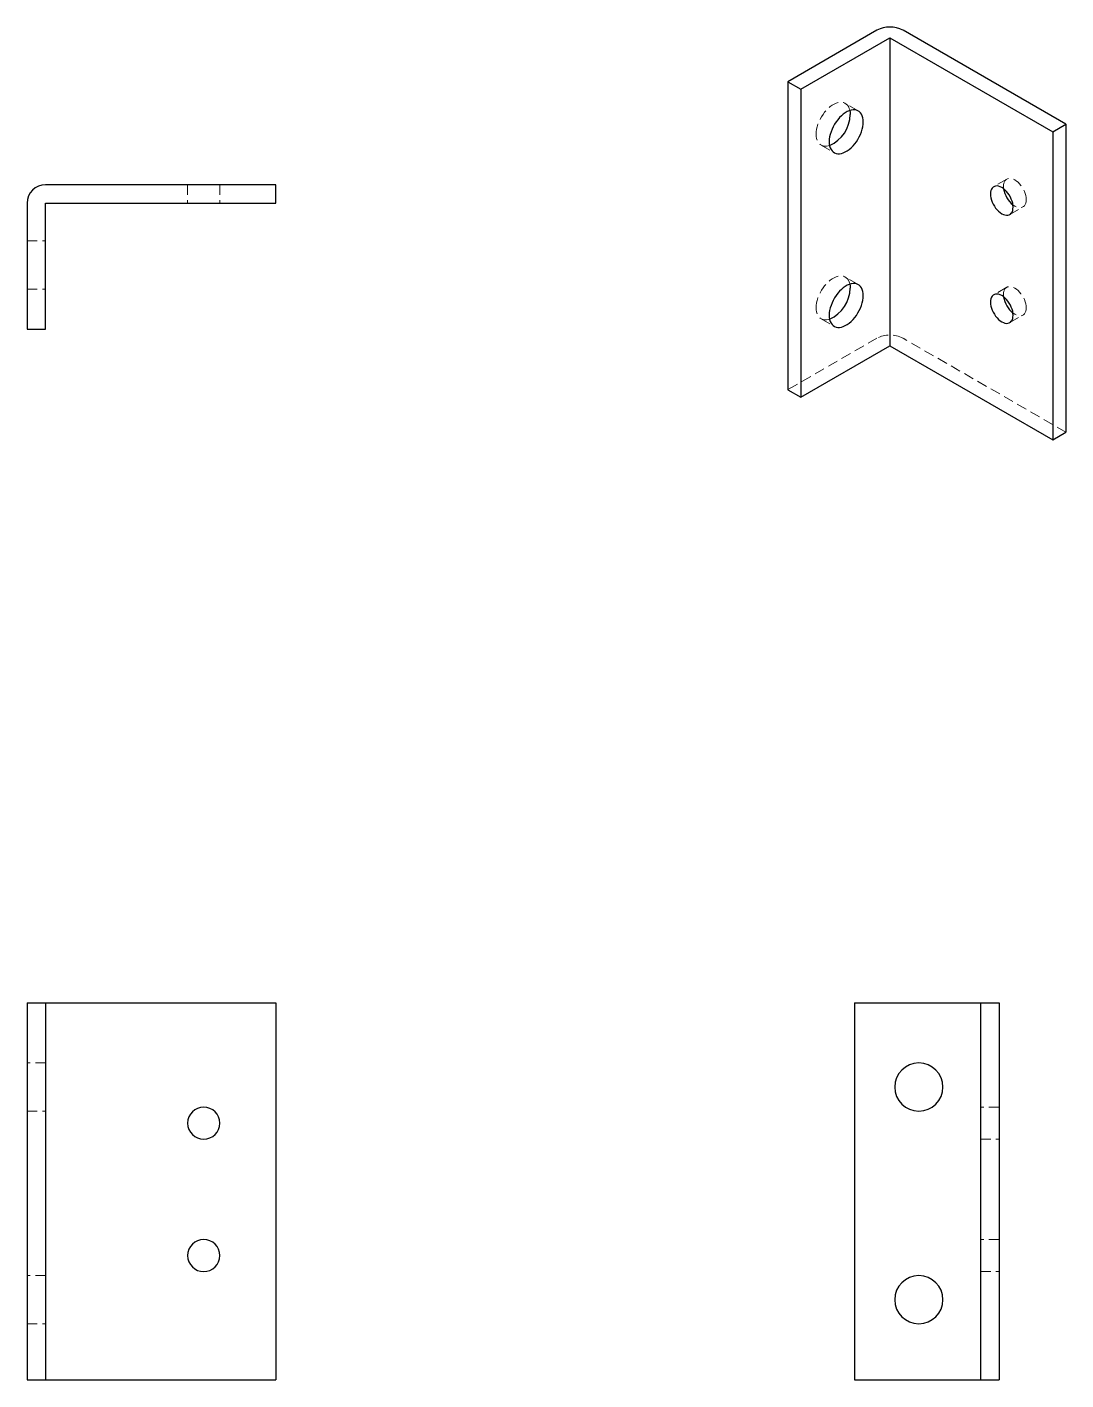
# Model space of a CAD drawing. Header units: millimetres. Extents: x 356 to 485, y 212 to 381.
import ezdxf

# ---------------------------------------------------------------- set-up
doc = ezdxf.new("R2010")
doc.units = ezdxf.units.MM
doc.linetypes.add('HIDDEN', pattern=[1.905, 1.27, -0.635])

msp = doc.modelspace()

# ---------------------------------------------------------------- linework, layer by layer
at = {"color": 7, "linetype": 'Continuous', "lineweight": 25}
for p, q in [((461.66, 380.63), (450.56, 374.22)), ((452.18, 373.28), (463.28, 379.69)), ((463.28, 379.69), (483.58, 367.98)), ((463.28, 379.69), (463.28, 341.31)), ((485.2, 368.92), (464.91, 380.63)), ((450.56, 374.22), (452.18, 373.28)), ((450.56, 374.22), (450.56, 335.84)), ((452.18, 373.28), (452.18, 334.91)), ((483.58, 367.98), (485.2, 368.92)), ((483.58, 367.98), (483.58, 329.6)), ((485.2, 368.92), (485.2, 330.54)), ((386.8, 361.38), (358.1, 361.38)), ((386.8, 359.08), (386.8, 361.38)), ((355.8, 359.08), (355.8, 343.38)), ((358.1, 359.08), (386.8, 359.08)), ((358.1, 343.38), (358.1, 359.08)), ((355.8, 343.38), (358.1, 343.38)), ((452.18, 334.91), (463.28, 341.31)), ((463.28, 341.31), (483.58, 329.6)), ((450.56, 335.84), (452.18, 334.91)), ((483.58, 329.6), (485.2, 330.54)), ((355.8, 259.43), (355.8, 212.43)), ((355.8, 259.43), (358.1, 259.43)), ((358.1, 259.43), (358.1, 212.43)), ((358.1, 259.43), (386.8, 259.43)), ((386.8, 259.43), (386.8, 212.43)), ((458.88, 259.43), (458.88, 212.43)), ((458.88, 259.43), (474.58, 259.43)), ((474.58, 259.43), (474.58, 212.43)), ((474.58, 259.43), (476.88, 259.43)), ((476.88, 259.43), (476.88, 212.43)), ((355.8, 212.43), (358.1, 212.43)), ((358.1, 212.43), (386.8, 212.43)), ((458.88, 212.43), (474.58, 212.43)), ((474.58, 212.43), (476.88, 212.43))]:
    msp.add_line(p, q, dxfattribs=at)
at = {"color": 7, "linetype": 'HIDDEN', "lineweight": 18}
for p, q in [((459.34, 370.57), (457.71, 371.51)), ((454.71, 366.32), (456.34, 365.38)), ((375.8, 361.38), (375.8, 359.08)), ((379.8, 361.38), (379.8, 359.08)), ((477.84, 362.07), (476.21, 361.13)), ((478.21, 357.67), (479.84, 358.61)), ((355.8, 354.38), (358.1, 354.38)), ((459.34, 348.93), (457.71, 349.87)), ((355.8, 348.38), (358.1, 348.38)), ((477.84, 348.6), (476.21, 347.66)), ((454.71, 344.68), (456.34, 343.74)), ((478.21, 344.2), (479.84, 345.14)), ((461.66, 342.25), (450.56, 335.84)), ((485.2, 330.54), (464.91, 342.25)), ((358.1, 251.93), (355.8, 251.93)), ((476.88, 246.43), (474.58, 246.43)), ((355.8, 245.93), (358.1, 245.93)), ((474.58, 242.43), (476.88, 242.43)), ((476.88, 229.93), (474.58, 229.93)), ((474.58, 225.93), (476.88, 225.93)), ((358.1, 225.43), (355.8, 225.43)), ((355.8, 219.43), (358.1, 219.43))]:
    msp.add_line(p, q, dxfattribs=at)
at = {"color": 7, "linetype": 'HIDDEN', "lineweight": 18, "flags": 128}
for points in [[(454.09, 367.69), (454.11, 367.98), (454.15, 368.29), (454.22, 368.6), (454.32, 368.92), (454.44, 369.24), (454.59, 369.55), (454.76, 369.86), (454.95, 370.15), (455.15, 370.42), (455.37, 370.68), (455.6, 370.91), (455.84, 371.11), (456.09, 371.29), (456.34, 371.43), (456.58, 371.54), (456.82, 371.61), (457.05, 371.65), (457.27, 371.65), (457.48, 371.61), (457.67, 371.54), (457.84, 371.43), (457.99, 371.28), (458.11, 371.11), (458.21, 370.9), (458.28, 370.67), (458.29, 370.63)], [(455.77, 366.26), (455.6, 366.22), (455.37, 366.18), (455.15, 366.18), (454.95, 366.22), (454.76, 366.29), (454.59, 366.4), (454.44, 366.54), (454.32, 366.72), (454.22, 366.93), (454.15, 367.16), (454.11, 367.41), (454.09, 367.69)], [(477.43, 361.16), (477.44, 361.38), (477.48, 361.58), (477.55, 361.76), (477.65, 361.91), (477.77, 362.03), (477.91, 362.11), (478.08, 362.16), (478.25, 362.17), (478.44, 362.14), (478.64, 362.07), (478.84, 361.97), (479.04, 361.84), (479.24, 361.68), (479.43, 361.49), (479.6, 361.27), (479.77, 361.04), (479.91, 360.79), (480.03, 360.54), (480.13, 360.28), (480.2, 360.02), (480.24, 359.77), (480.25, 359.52)], [(477.44, 360.88), (477.44, 360.92), (477.43, 361.16)], [(480.25, 359.52), (480.24, 359.3), (480.2, 359.1), (480.13, 358.92), (480.03, 358.77), (479.91, 358.65), (479.77, 358.57), (479.6, 358.53), (479.43, 358.52), (479.24, 358.54), (479.04, 358.61), (478.84, 358.71), (478.64, 358.84), (478.61, 358.86)], [(454.09, 346.05), (454.11, 346.34), (454.15, 346.65), (454.22, 346.96), (454.32, 347.28), (454.44, 347.6), (454.59, 347.91), (454.76, 348.22), (454.95, 348.51), (455.15, 348.78), (455.37, 349.04), (455.6, 349.27), (455.84, 349.48), (456.09, 349.65), (456.34, 349.79), (456.58, 349.9), (456.82, 349.97), (457.05, 350.01), (457.27, 350.01), (457.48, 349.97), (457.67, 349.9), (457.84, 349.79), (457.99, 349.64), (458.11, 349.47), (458.21, 349.26), (458.28, 349.03), (458.29, 348.99)], [(477.43, 347.68), (477.44, 347.91), (477.48, 348.11), (477.55, 348.29), (477.65, 348.44), (477.77, 348.55), (477.91, 348.64), (478.08, 348.68), (478.25, 348.69), (478.44, 348.67), (478.64, 348.6), (478.84, 348.5), (479.04, 348.37), (479.24, 348.21), (479.43, 348.01), (479.6, 347.8), (479.77, 347.57), (479.91, 347.32), (480.03, 347.06), (480.13, 346.8), (480.2, 346.54), (480.24, 346.29), (480.25, 346.05)], [(477.44, 347.41), (477.44, 347.44), (477.43, 347.68)], [(455.77, 344.62), (455.6, 344.58), (455.37, 344.54), (455.15, 344.54), (454.95, 344.58), (454.76, 344.65), (454.59, 344.76), (454.44, 344.91), (454.32, 345.08), (454.22, 345.29), (454.15, 345.52), (454.11, 345.77), (454.09, 346.05)], [(480.25, 346.05), (480.24, 345.83), (480.2, 345.62), (480.13, 345.45), (480.03, 345.3), (479.91, 345.18), (479.77, 345.1), (479.6, 345.05), (479.43, 345.04), (479.24, 345.07), (479.04, 345.14), (478.84, 345.24), (478.64, 345.37), (478.61, 345.39)]]:
    msp.add_lwpolyline(points, dxfattribs=at)
at = {"color": 7, "linetype": 'Continuous', "lineweight": 25, "flags": 128}
for points in [[(459.96, 369.2), (459.95, 369.48), (459.9, 369.73), (459.83, 369.96), (459.73, 370.17), (459.61, 370.34), (459.46, 370.49), (459.29, 370.6), (459.11, 370.67), (458.9, 370.71), (458.68, 370.71), (458.45, 370.67), (458.21, 370.6), (457.96, 370.49), (457.72, 370.35), (457.47, 370.17), (457.23, 369.97), (457, 369.74), (456.78, 369.48), (456.57, 369.21), (456.38, 368.92), (456.21, 368.61), (456.07, 368.3), (455.94, 367.98), (455.85, 367.66), (455.77, 367.35), (455.73, 367.04), (455.72, 366.75)], [(458.29, 370.63), (458.32, 370.41), (458.33, 370.14)], [(455.72, 366.75), (455.73, 366.47), (455.77, 366.22), (455.85, 365.99), (455.94, 365.78), (456.07, 365.61), (456.21, 365.46), (456.38, 365.35), (456.57, 365.28), (456.78, 365.24), (457, 365.24), (457.23, 365.28), (457.47, 365.35), (457.72, 365.46), (457.96, 365.6), (458.21, 365.78), (458.45, 365.98), (458.68, 366.21), (458.9, 366.47), (459.11, 366.74), (459.29, 367.03), (459.46, 367.34), (459.61, 367.65), (459.73, 367.97), (459.83, 368.29), (459.9, 368.6), (459.95, 368.91), (459.96, 369.2)], [(478.63, 358.59), (478.61, 358.83), (478.57, 359.08), (478.5, 359.34), (478.4, 359.6), (478.28, 359.85), (478.14, 360.1), (477.98, 360.33), (477.8, 360.55), (477.61, 360.74), (477.42, 360.9), (477.21, 361.04), (477.01, 361.13), (476.82, 361.2), (476.63, 361.23), (476.45, 361.22), (476.29, 361.17), (476.15, 361.09), (476.02, 360.97), (475.93, 360.82), (475.86, 360.65), (475.81, 360.44), (475.8, 360.22)], [(475.8, 360.22), (475.81, 359.98), (475.86, 359.73), (475.93, 359.47), (476.02, 359.21), (476.15, 358.95), (476.29, 358.7), (476.45, 358.47), (476.63, 358.26), (476.82, 358.07), (477.01, 357.9), (477.21, 357.77), (477.42, 357.67), (477.61, 357.61), (477.8, 357.58), (477.98, 357.59), (478.14, 357.63), (478.28, 357.72), (478.4, 357.83), (478.5, 357.98), (478.57, 358.16), (478.61, 358.36), (478.63, 358.59)], [(459.96, 347.56), (459.95, 347.84), (459.9, 348.09), (459.83, 348.33), (459.73, 348.53), (459.61, 348.71), (459.46, 348.85), (459.29, 348.96), (459.11, 349.03), (458.9, 349.07), (458.68, 349.07), (458.45, 349.03), (458.21, 348.96), (457.96, 348.85), (457.72, 348.71), (457.47, 348.54), (457.23, 348.33), (457, 348.1), (456.78, 347.85), (456.57, 347.57), (456.38, 347.28), (456.21, 346.97), (456.07, 346.66), (455.94, 346.34), (455.85, 346.02), (455.77, 345.71), (455.73, 345.4), (455.72, 345.11)], [(455.72, 345.11), (455.73, 344.84), (455.77, 344.58), (455.85, 344.35), (455.94, 344.14), (456.07, 343.97), (456.21, 343.82), (456.38, 343.71), (456.57, 343.64), (456.78, 343.6), (457, 343.6), (457.23, 343.64), (457.47, 343.71), (457.72, 343.82), (457.96, 343.96), (458.21, 344.14), (458.45, 344.34), (458.68, 344.57), (458.9, 344.83), (459.11, 345.1), (459.29, 345.4), (459.46, 345.7), (459.61, 346.01), (459.73, 346.33), (459.83, 346.65), (459.9, 346.96), (459.95, 347.27), (459.96, 347.56)], [(458.29, 348.99), (458.32, 348.78), (458.33, 348.5)], [(478.63, 345.11), (478.61, 345.35), (478.57, 345.61), (478.5, 345.87), (478.4, 346.13), (478.28, 346.38), (478.14, 346.63), (477.98, 346.86), (477.8, 347.08), (477.61, 347.27), (477.42, 347.43), (477.21, 347.56), (477.01, 347.66), (476.82, 347.73), (476.63, 347.75), (476.45, 347.74), (476.29, 347.7), (476.15, 347.62), (476.02, 347.5), (475.93, 347.35), (475.86, 347.17), (475.81, 346.97), (475.8, 346.75)], [(475.8, 346.75), (475.81, 346.51), (475.86, 346.25), (475.93, 345.99), (476.02, 345.73), (476.15, 345.48), (476.29, 345.23), (476.45, 345), (476.63, 344.78), (476.82, 344.59), (477.01, 344.43), (477.21, 344.3), (477.42, 344.2), (477.61, 344.13), (477.8, 344.1), (477.98, 344.11), (478.14, 344.16), (478.28, 344.24), (478.4, 344.36), (478.5, 344.51), (478.57, 344.69), (478.61, 344.89), (478.63, 345.11)]]:
    msp.add_lwpolyline(points, dxfattribs=at)
at = {"color": 7, "linetype": 'Continuous', "lineweight": 25}
for centre, radius, start, end in [((463.28, 377.51), 3.52, 62.4914, 117.5086), ((453.95, 370.25), 4.39, 294.4686, 358.4866), ((358.1, 359.08), 2.3, 90, 180), ((480.61, 361.36), 3.2, 188.6759, 231.3187), ((453.95, 348.62), 4.39, 294.4686, 358.4866), ((480.61, 347.89), 3.2, 188.6759, 231.3187), ((466.88, 248.93), 3, 0, 180), ((466.88, 248.93), 3, 180, 0), ((377.8, 244.43), 2, 0, 180), ((377.8, 244.43), 2, 180, 0), ((377.8, 227.93), 2, 0, 180), ((377.8, 227.93), 2, 180, 0), ((466.88, 222.43), 3, 0, 180), ((466.88, 222.43), 3, 180, 0)]:
    msp.add_arc(centre, radius, start, end, dxfattribs=at)
at = {"color": 7, "linetype": 'HIDDEN', "lineweight": 18}
msp.add_arc((463.28, 339.13), 3.52, 62.4914, 117.5086, dxfattribs=at)

doc.saveas('drawing.dxf')
